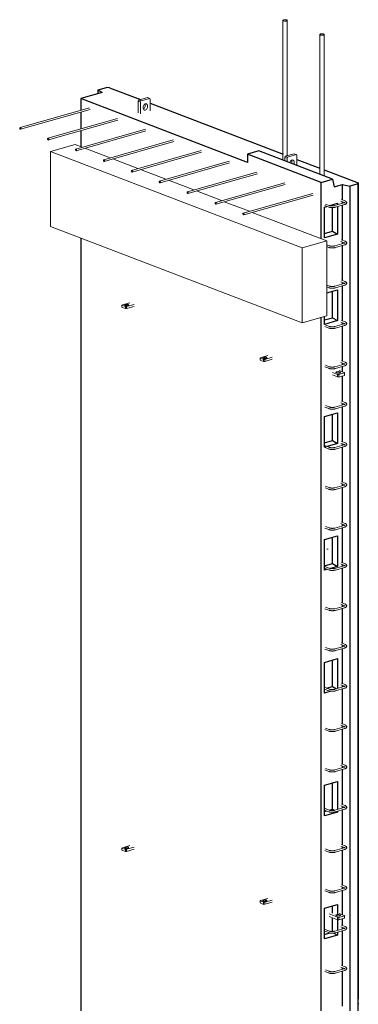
# Model space of a CAD drawing. Header units: millimetres. Extents: x -6666 to 6873, y 1067 to 19439.
# Drawn here: x 910 to 2469, y 8432 to 12969 of the extents above; entities that cross this region are included whole.
import ezdxf

# ---------------------------------------------------------------- set-up
doc = ezdxf.new("R2010")
doc.units = ezdxf.units.MM
for name, color, linetype, lineweight in [('A-GENM', 13, 'Continuous', 18), ('A-WALL', 113, 'Continuous', 25), ('S-BEAM', 12, 'Continuous', 18), ('S-RBAR', 171, 'Continuous', 18)]:
    doc.layers.add(name, color=color, linetype=linetype, lineweight=lineweight)

# ---------------------------------------------------------------- blocks, each defined once
blk = doc.blocks.new('Rebar Bar - Part 776176355-V2-3D Ortho')
at = {"layer": 'S-RBAR'}
blk.add_polyline3d([(10774.1, 10528.5, 0), (10775.4, 10528.7, 0), (10776.7, 10529, 0), (10777.9, 10529.3, 0), (10779.1, 10529.6, 0), (10779.4, 10529.7, 0)], dxfattribs=at)
blk = doc.blocks.new('RR spread anchor face based - RR-SA-2_5-150-1726819-3D Ortho')
at = {"layer": 'A-GENM'}
for p, q in [((9866.5, 11664.6), (9832.4, 11654.9)), ((9832.4, 11654.9), (9830.2, 11653.2)), ((9830.2, 11653.2), (9846.5, 11647)), ((9830.2, 11653.2), (9830.2, 11643.8)), ((9846.5, 11637.5), (9830.2, 11643.8)), ((9845.6, 11655.2), (9850.1, 11656.5)), ((9846.5, 11647), (9852, 11647.4)), ((9846.5, 11647), (9846.5, 11637.5)), ((9852, 11638), (9846.5, 11637.5)), ((9852, 11647.4), (9886.1, 11657.1)), ((9886.1, 11647.7), (9852, 11638)), ((9852, 11647.4), (9852, 11638)), ((9859.3, 11653), (9854.7, 11651.7))]:
    blk.add_line(p, q, dxfattribs=at)
for points in [[(9854.7, 11651.7, 0), (9853.2, 11651.4, 0), (9851.4, 11651.2, 0), (9849.6, 11651.1, 0), (9847.8, 11651.3, 0), (9846.2, 11651.5, 0), (9844.8, 11651.9, 0), (9843.8, 11652.4, 0), (9843.3, 11653, 0), (9843.2, 11653.6, 0), (9843.5, 11654.2, 0), (9844.4, 11654.7, 0), (9845.6, 11655.2, 0)], [(9850.1, 11656.5, 0), (9851.6, 11656.8, 0), (9853.4, 11657, 0), (9855.2, 11657, 0), (9857, 11656.9, 0), (9858.6, 11656.6, 0), (9860, 11656.2, 0), (9861, 11655.7, 0), (9861.6, 11655.2, 0)], [(9861.7, 11654.6, 0), (9861.3, 11654, 0), (9860.5, 11653.4, 0), (9859.3, 11653, 0)]]:
    blk.add_polyline3d(points, dxfattribs=at)
blk = doc.blocks.new('Rebar Bar - Part 3166313199-431004-3D Ortho')
at = {"layer": 'S-RBAR'}
for p, q in [((10837.8, 12132.8), (10855, 12126.2)), ((10857.8, 12133.7), (10840.7, 12140.2))]:
    blk.add_line(p, q, dxfattribs=at)
blk = doc.blocks.new('Rebar Bar - Part 2227165887-431004-3D Ortho')
at = {"layer": 'S-RBAR'}
for points in [[(10857.5, 12126.4, 0), (10857.4, 12126.4, 0), (10857.4, 12126.4, 0), (10857.3, 12126.3, 0), (10857.2, 12126.2, 0), (10857, 12126.1, 0), (10856.8, 12125.9, 0), (10856.5, 12125.8, 0), (10856.3, 12125.6, 0), (10855.9, 12125.5, 0), (10855.6, 12125.3, 0), (10855.2, 12125.1, 0), (10854.8, 12125, 0), (10854.3, 12124.8, 0), (10853.8, 12124.7, 0), (10853.3, 12124.5, 0), (10853.2, 12124.5, 0)], [(10856.3, 12125.6, 0), (10855.9, 12125.8, 0), (10855.6, 12125.9, 0), (10855.2, 12126.1, 0), (10855, 12126.2, 0)], [(10857.8, 12133.7, 0), (10858.5, 12133.4, 0), (10859, 12133.2, 0), (10859.6, 12132.9, 0), (10860.2, 12132.6, 0), (10860.7, 12132.3, 0), (10861.2, 12132, 0), (10861.8, 12131.6, 0), (10862.2, 12131.3, 0), (10862.7, 12130.9, 0), (10863.2, 12130.4, 0), (10863.6, 12130, 0), (10864, 12129.5, 0), (10864.3, 12128.9, 0), (10864.7, 12128.3, 0), (10864.9, 12127.6, 0), (10865.1, 12126.9, 0), (10865.2, 12126.2, 0), (10865.2, 12125.5, 0), (10865.2, 12124.7, 0), (10865, 12124, 0), (10864.8, 12123.3, 0), (10864.5, 12122.7, 0), (10864.2, 12122.1, 0), (10863.8, 12121.6, 0), (10863.4, 12121.1, 0), (10863, 12120.6, 0), (10862.5, 12120.2, 0), (10862, 12119.8, 0), (10861.5, 12119.5, 0), (10861, 12119.1, 0), (10860.5, 12118.8, 0), (10859.9, 12118.5, 0), (10859.4, 12118.2, 0), (10858.8, 12118, 0), (10858.2, 12117.7, 0), (10857.6, 12117.5, 0), (10856.9, 12117.2, 0), (10856.3, 12117, 0), (10855.6, 12116.8, 0), (10855.4, 12116.8, 0)], [(10857.4, 12124.8, 0), (10857.4, 12124.9, 0), (10857.3, 12125, 0), (10857.2, 12125.1, 0), (10857, 12125.2, 0), (10856.8, 12125.3, 0)]]:
    blk.add_polyline3d(points, dxfattribs=at)
blk = doc.blocks.new('Rebar Bar - Part 3195156606-431004-3D Ortho')
at = {"layer": 'S-RBAR'}
for p, q in [((10853.2, 12124.5), (10810.8, 12112.4)), ((10813, 12104.7), (10855.4, 12116.8))]:
    blk.add_line(p, q, dxfattribs=at)
blk = doc.blocks.new('Rebar Bar - Part 2227165887-V4-3D Ortho')
at = {"layer": 'S-RBAR'}
for points in [[(10782.2, 12105.5, 0), (10782.9, 12105.3, 0), (10783.5, 12105.1, 0), (10784.2, 12104.9, 0), (10784.9, 12104.7, 0), (10785.6, 12104.5, 0), (10786.3, 12104.3, 0), (10787, 12104.1, 0), (10787.8, 12104, 0), (10788.5, 12103.8, 0), (10789.3, 12103.7, 0), (10790.1, 12103.6, 0), (10790.9, 12103.5, 0), (10791.7, 12103.4, 0), (10792.5, 12103.3, 0), (10793.3, 12103.2, 0), (10794.2, 12103.1, 0), (10795, 12103.1, 0), (10795.8, 12103, 0), (10796.7, 12103, 0), (10797.5, 12103, 0), (10798.4, 12103, 0), (10799.2, 12103, 0), (10800.1, 12103, 0), (10801, 12103, 0), (10801.8, 12103, 0), (10802.6, 12103.1, 0), (10803.5, 12103.1, 0), (10804.3, 12103.2, 0), (10805.1, 12103.3, 0), (10806, 12103.4, 0), (10806.8, 12103.5, 0), (10807.6, 12103.6, 0), (10808.3, 12103.7, 0), (10809.1, 12103.8, 0), (10809.9, 12104, 0), (10810.6, 12104.1, 0), (10811.4, 12104.3, 0), (10812.1, 12104.5, 0), (10812.8, 12104.7, 0), (10813, 12104.7, 0)], [(10785.1, 12113, 0), (10785.5, 12112.8, 0), (10786, 12112.7, 0), (10786.5, 12112.5, 0), (10787, 12112.4, 0), (10787.6, 12112.2, 0), (10788.1, 12112.1, 0), (10788.7, 12112, 0), (10789.3, 12111.8, 0), (10789.9, 12111.7, 0), (10790.6, 12111.6, 0), (10791.2, 12111.5, 0), (10791.9, 12111.4, 0), (10792.6, 12111.3, 0), (10793.3, 12111.2, 0), (10794, 12111.2, 0), (10794.8, 12111.1, 0), (10795.5, 12111.1, 0), (10796.2, 12111, 0), (10797, 12111, 0), (10797.7, 12111, 0), (10798.4, 12111, 0), (10799.2, 12111, 0), (10799.9, 12111, 0), (10800.7, 12111, 0), (10801.4, 12111, 0), (10802.2, 12111.1, 0), (10802.9, 12111.1, 0), (10803.6, 12111.2, 0), (10804.3, 12111.2, 0), (10805, 12111.3, 0), (10805.7, 12111.4, 0), (10806.4, 12111.5, 0), (10807.1, 12111.6, 0), (10807.7, 12111.7, 0), (10808.3, 12111.8, 0), (10808.9, 12112, 0), (10809.5, 12112.1, 0), (10810.1, 12112.2, 0), (10810.6, 12112.4, 0), (10810.8, 12112.4, 0)]]:
    blk.add_polyline3d(points, dxfattribs=at)
blk = doc.blocks.new('Rebar Bar - Part 3131074535-431004-3D Ortho')
at = {"layer": 'S-RBAR'}
for p, q in [((10785.1, 12113), (10767.9, 12119.6)), ((10765.1, 12112.1), (10782.2, 12105.5))]:
    blk.add_line(p, q, dxfattribs=at)
blk = doc.blocks.new('Rebar Bar - Part 3131074535-V5-3D Ortho')
at = {"layer": 'S-RBAR'}
for p, q in [((10785.1, 11927.2), (10773.6, 11931.7)), ((10773.6, 11923.1), (10782.2, 11919.8))]:
    blk.add_line(p, q, dxfattribs=at)
blk = doc.blocks.new('Rebar Bar - Part 3131074535-V6-3D Ortho')
at = {"layer": 'S-RBAR'}
for p, q in [((10785.1, 10998.4), (10762.6, 11007)), ((10765.1, 10997.5), (10782.2, 10991))]:
    blk.add_line(p, q, dxfattribs=at)
blk = doc.blocks.new('Rebar Bar - Part 3131074535-V7-3D Ortho')
at = {"layer": 'S-RBAR'}
for p, q in [((10765.5, 10811.6), (10782.2, 10805.2)), ((10785.1, 10812.7), (10767.9, 10819.3))]:
    blk.add_line(p, q, dxfattribs=at)
blk = doc.blocks.new('Rebar Bar - Part 3131074535-V8-3D Ortho')
at = {"layer": 'S-RBAR'}
for p, q in [((10762.5, 10441.2), (10782.2, 10433.7)), ((10785.1, 10441.2), (10762.6, 10449.8))]:
    blk.add_line(p, q, dxfattribs=at)
blk = doc.blocks.new('Rebar Bar - Part 3166313199-V9-3D Ortho')
at = {"layer": 'S-RBAR'}
for p, q in [((10837.8, 10089.4), (10855, 10082.8)), ((10857.8, 10090.3), (10841.1, 10096.7))]:
    blk.add_line(p, q, dxfattribs=at)
blk = doc.blocks.new('Rebar Bar - Part 3131074535-V10-3D Ortho')
at = {"layer": 'S-RBAR'}
for p, q in [((10785.1, 9883.9), (10762.7, 9892.5)), ((10762.6, 9883.9), (10782.2, 9876.4))]:
    blk.add_line(p, q, dxfattribs=at)
blk = doc.blocks.new('Rebar Bar - Part 3131074535-V11-3D Ortho')
at = {"layer": 'S-RBAR'}
for p, q in [((10785.1, 9326.6), (10762.6, 9335.2)), ((10762.6, 9326.6), (10782.2, 9319.1))]:
    blk.add_line(p, q, dxfattribs=at)
blk = doc.blocks.new('Rebar Bar - Part 813205917-431004-3D Ortho')
at = {"layer": 'S-RBAR'}
for p, q in [((10741.5, 12900.7), (10741.5, 12257)), ((10761.5, 12249.3), (10761.5, 12900.7))]:
    blk.add_line(p, q, dxfattribs=at)
for points in [[(10744.9, 12903.2, 0), (10743.2, 12902.6, 0), (10742, 12901.8, 0), (10741.5, 12901, 0), (10741.6, 12900.1, 0), (10742.4, 12899.3, 0), (10743.9, 12898.6, 0), (10745.8, 12898, 0), (10748.2, 12897.6, 0), (10750.7, 12897.4, 0), (10753.3, 12897.5, 0), (10755.8, 12897.8, 0), (10758, 12898.2, 0)], [(10758, 12898.2, 0), (10759.7, 12898.9, 0), (10760.9, 12899.6, 0), (10761.4, 12900.5, 0), (10761.3, 12901.4, 0), (10760.5, 12902.2, 0), (10759, 12902.9, 0), (10757.1, 12903.5, 0), (10754.7, 12903.9, 0), (10752.2, 12904, 0), (10749.6, 12904, 0), (10747.1, 12903.7, 0), (10744.9, 12903.2, 0)]]:
    blk.add_polyline3d(points, dxfattribs=at)
blk = doc.blocks.new('RR spread anchor face based - RR-SA-4_0-320-1726835-3D Ortho')
at = {"layer": 'A-GENM'}
for p, q in [((10853.7, 11343), (10830.8, 11351.8)), ((10831.4, 11346), (10834, 11345)), ((10800.5, 11343.1), (10823.3, 11334.4)), ((10823.3, 11323.1), (10800.5, 11331.8)), ((10820.4, 11341.1), (10817.8, 11342.1)), ((10823.3, 11334.4), (10828.5, 11333.7)), ((10823.3, 11323.1), (10823.3, 11334.4)), ((10828.5, 11322.4), (10823.3, 11323.1)), ((10828.5, 11333.7), (10855, 11341.2)), ((10828.5, 11333.7), (10828.5, 11322.4)), ((10855, 11329.9), (10828.5, 11322.4)), ((10855, 11341.2), (10853.7, 11343)), ((10855, 11341.2), (10855, 11329.9))]:
    blk.add_line(p, q, dxfattribs=at)
for points in [[(10817.8, 11342.1, 0), (10816.5, 11342.7, 0), (10815.8, 11343.5, 0), (10815.6, 11344.2, 0), (10816.1, 11345, 0), (10817.2, 11345.7, 0), (10818.7, 11346.3, 0), (10820.7, 11346.7, 0), (10822.9, 11346.9, 0), (10825.3, 11347, 0), (10827.6, 11346.8, 0), (10829.7, 11346.5, 0), (10831.4, 11346, 0)], [(10834, 11345, 0), (10835.3, 11344.3, 0), (10836, 11343.6, 0), (10836.2, 11343, 0)], [(10836.2, 11342.8, 0), (10835.7, 11342, 0), (10834.6, 11341.4, 0), (10833.1, 11340.8, 0), (10831.1, 11340.4, 0), (10828.9, 11340.1, 0), (10826.5, 11340.1, 0), (10824.2, 11340.2, 0), (10822.1, 11340.6, 0), (10820.4, 11341.1, 0)]]:
    blk.add_polyline3d(points, dxfattribs=at)
blk = doc.blocks.new('RR spread anchor face based - RR-SA-4_0-320-V16-3D Ortho')
at = {"layer": 'A-GENM'}
for p, q in [((10853.7, 8841.4), (10830.8, 8850.1)), ((10784.2, 8847.8), (10823.3, 8832.8)), ((10823.3, 8821.4), (10784.2, 8836.4)), ((10820.4, 8839.5), (10817.8, 8840.5)), ((10823.3, 8832.8), (10828.5, 8832.1)), ((10823.3, 8821.4), (10823.3, 8832.8)), ((10828.5, 8820.7), (10823.3, 8821.4)), ((10828.5, 8832.1), (10855, 8839.6)), ((10828.5, 8832.1), (10828.5, 8820.7)), ((10855, 8828.3), (10828.5, 8820.7)), ((10831.4, 8844.3), (10834, 8843.3)), ((10855, 8839.6), (10853.7, 8841.4)), ((10855, 8839.6), (10855, 8828.3))]:
    blk.add_line(p, q, dxfattribs=at)
for points in [[(10817.8, 8840.5, 0), (10816.5, 8841.1, 0), (10815.8, 8841.8, 0), (10815.6, 8842.6, 0), (10816.1, 8843.4, 0), (10817.2, 8844.1, 0), (10818.7, 8844.6, 0), (10820.7, 8845.1, 0), (10822.9, 8845.3, 0), (10825.3, 8845.4, 0), (10827.6, 8845.2, 0), (10829.7, 8844.9, 0), (10831.4, 8844.3, 0)], [(10836.2, 8841.2, 0), (10835.7, 8840.4, 0), (10834.6, 8839.7, 0), (10833.1, 8839.1, 0), (10831.1, 8838.7, 0), (10828.9, 8838.5, 0), (10826.5, 8838.4, 0), (10824.2, 8838.6, 0), (10822.1, 8838.9, 0), (10820.4, 8839.5, 0)], [(10834, 8843.3, 0), (10835.3, 8842.7, 0), (10836, 8842, 0), (10836.2, 8841.4, 0)]]:
    blk.add_polyline3d(points, dxfattribs=at)
blk = doc.blocks.new('Rebar Bar - Part 1982606284-431004-3D Ortho')
at = {"layer": 'S-RBAR'}
for p, q in [((9680.8, 12562.3), (9361.2, 12471.5)), ((9363.4, 12463.8), (9683.3, 12554.7))]:
    blk.add_line(p, q, dxfattribs=at)
for points in [[(9364.9, 12466.7, 0), (9364.8, 12467.7, 0), (9364.5, 12468.7, 0), (9364.1, 12469.6, 0), (9363.6, 12470.4, 0), (9362.9, 12471.1, 0), (9362.3, 12471.4, 0), (9361.6, 12471.6, 0), (9361, 12471.4, 0), (9360.4, 12471, 0), (9360, 12470.4, 0), (9359.7, 12469.6, 0), (9359.7, 12468.7, 0)], [(9359.7, 12468.7, 0), (9359.7, 12467.7, 0), (9360, 12466.6, 0), (9360.4, 12465.7, 0), (9361, 12464.9, 0), (9361.6, 12464.3, 0), (9362.3, 12463.9, 0), (9362.9, 12463.8, 0), (9363.6, 12463.9, 0), (9364.1, 12464.3, 0), (9364.5, 12464.9, 0), (9364.8, 12465.7, 0), (9364.9, 12466.7, 0)]]:
    blk.add_polyline3d(points, dxfattribs=at)
blk = doc.blocks.new('Rebar Bar - Part 1982606284-V18-3D Ortho')
at = {"layer": 'S-RBAR'}
for p, q in [((9809.6, 12513.2), (9489.6, 12422.3)), ((9491.8, 12414.6), (9811.8, 12505.5))]:
    blk.add_line(p, q, dxfattribs=at)
for points in [[(9493.3, 12417.5, 0), (9493.3, 12418.5, 0), (9493, 12419.5, 0), (9492.6, 12420.4, 0), (9492, 12421.2, 0), (9491.4, 12421.8, 0), (9490.7, 12422.2, 0), (9490.1, 12422.4, 0), (9489.4, 12422.2, 0), (9488.9, 12421.8, 0), (9488.5, 12421.2, 0), (9488.2, 12420.4, 0), (9488.1, 12419.5, 0)], [(9488.1, 12419.5, 0), (9488.2, 12418.4, 0), (9488.5, 12417.4, 0), (9488.9, 12416.5, 0), (9489.4, 12415.7, 0), (9490.1, 12415.1, 0), (9490.7, 12414.7, 0), (9491.4, 12414.5, 0), (9492, 12414.7, 0), (9492.6, 12415.1, 0), (9493, 12415.7, 0), (9493.3, 12416.5, 0), (9493.3, 12417.5, 0)]]:
    blk.add_polyline3d(points, dxfattribs=at)
blk = doc.blocks.new('Rebar Bar - Part 1982606284-V19-3D Ortho')
at = {"layer": 'S-RBAR'}
for p, q in [((10066.2, 12414.7), (9746.6, 12323.9)), ((9748.8, 12316.2), (10068.7, 12407.1))]:
    blk.add_line(p, q, dxfattribs=at)
for points in [[(9750.3, 12319, 0), (9750.2, 12320, 0), (9749.9, 12321, 0), (9749.5, 12322, 0), (9749, 12322.8, 0), (9748.4, 12323.4, 0), (9747.7, 12323.8, 0), (9747, 12323.9, 0), (9746.4, 12323.8, 0), (9745.8, 12323.4, 0), (9745.4, 12322.8, 0), (9745.2, 12322, 0), (9745.1, 12321, 0)], [(9745.1, 12321, 0), (9745.2, 12320, 0), (9745.4, 12319, 0), (9745.8, 12318.1, 0), (9746.4, 12317.2, 0), (9747, 12316.6, 0), (9747.7, 12316.2, 0), (9748.4, 12316.1, 0), (9749, 12316.2, 0), (9749.5, 12316.6, 0), (9749.9, 12317.3, 0), (9750.2, 12318.1, 0), (9750.3, 12319, 0)]]:
    blk.add_polyline3d(points, dxfattribs=at)
blk = doc.blocks.new('Rebar Bar - Part 1982606284-V20-3D Ortho')
at = {"layer": 'S-RBAR'}
for p, q in [((10451.6, 12267), (10132, 12176.2)), ((10134.2, 12168.5), (10454.2, 12259.4))]:
    blk.add_line(p, q, dxfattribs=at)
for points in [[(10135.7, 12171.4, 0), (10135.6, 12172.4, 0), (10135.4, 12173.4, 0), (10135, 12174.3, 0), (10134.4, 12175.1, 0), (10133.8, 12175.8, 0), (10133.1, 12176.1, 0), (10132.4, 12176.3, 0), (10131.8, 12176.1, 0), (10131.3, 12175.7, 0), (10130.8, 12175.1, 0), (10130.6, 12174.3, 0), (10130.5, 12173.4, 0)], [(10130.5, 12173.4, 0), (10130.6, 12172.4, 0), (10130.8, 12171.4, 0), (10131.3, 12170.4, 0), (10131.8, 12169.6, 0), (10132.4, 12169, 0), (10133.1, 12168.6, 0), (10133.8, 12168.5, 0), (10134.4, 12168.6, 0), (10135, 12169, 0), (10135.4, 12169.6, 0), (10135.6, 12170.4, 0), (10135.7, 12171.4, 0)]]:
    blk.add_polyline3d(points, dxfattribs=at)
blk = doc.blocks.new('Rebar Bar - Part 3145980499-431004-3D Ortho')
at = {"layer": 'S-RBAR'}
for p, q in [((10571.8, 12965.7), (10571.8, 12322)), ((10591.8, 12342.5), (10591.8, 12965.7))]:
    blk.add_line(p, q, dxfattribs=at)
for points in [[(10575.3, 12968.2, 0), (10573.5, 12967.6, 0), (10572.3, 12966.8, 0), (10571.8, 12966, 0), (10572, 12965.1, 0), (10572.8, 12964.3, 0), (10574.2, 12963.6, 0), (10576.2, 12963, 0), (10578.5, 12962.6, 0), (10581, 12962.4, 0), (10583.6, 12962.5, 0), (10586.1, 12962.8, 0), (10588.3, 12963.2, 0)], [(10588.3, 12963.2, 0), (10590, 12963.9, 0), (10591.2, 12964.6, 0), (10591.8, 12965.5, 0), (10591.6, 12966.3, 0), (10590.8, 12967.2, 0), (10589.4, 12967.9, 0), (10587.4, 12968.5, 0), (10585.1, 12968.8, 0), (10582.5, 12969, 0), (10579.9, 12969, 0), (10577.4, 12968.7, 0), (10575.3, 12968.2, 0)]]:
    blk.add_polyline3d(points, dxfattribs=at)
blk = doc.blocks.new('RR spread anchor face based - RR-SA-7_5-260-1726841-3D Ortho')
at = {"layer": 'A-GENM'}
for p, q in [((9904.6, 12593.2), (9906.5, 12598.4)), ((9904.6, 12539.8), (9904.6, 12593.2)), ((9915.1, 12589.2), (9904.6, 12593.2)), ((9906.5, 12598.4), (9948.2, 12610.3)), ((9906.5, 12598.4), (9917, 12594.4)), ((9917, 12594.4), (9915.1, 12589.2)), ((9915.1, 12589.2), (9915.1, 12535.8)), ((9958.6, 12606.3), (9917, 12594.4)), ((9937.2, 12571.8), (9937.2, 12575.5)), ((9947.6, 12571.5), (9947.6, 12567.8)), ((9948.2, 12610.3), (9958.6, 12606.3)), ((9960.5, 12602.1), (9958.6, 12606.3)), ((9960.5, 12548.7), (9960.5, 12602.1)), ((9927.9, 12562.2), (9927.9, 12565.9))]:
    blk.add_line(p, q, dxfattribs=at)
for points in [[(9927.9, 12565.9, 0), (9928.3, 12569.2, 0), (9929.3, 12572.4, 0), (9930.8, 12575.4, 0), (9932.9, 12578, 0), (9935.2, 12579.9, 0), (9937.8, 12581, 0), (9940.3, 12581.3, 0), (9942.7, 12580.8, 0), (9944.8, 12579.4, 0), (9946.3, 12577.3, 0), (9947.3, 12574.6, 0), (9947.6, 12571.5, 0)], [(9928.9, 12557.3, 0), (9929.9, 12557.8, 0), (9932.3, 12559.7, 0), (9934.3, 12562.3, 0), (9935.9, 12565.2, 0), (9936.9, 12568.5, 0), (9937.2, 12571.8, 0)], [(9937.2, 12575.5, 0), (9936.9, 12578.6, 0), (9936.3, 12580.4, 0)], [(9932.9, 12552.9, 0), (9930.8, 12554.3, 0), (9929.3, 12556.4, 0), (9928.3, 12559.1, 0), (9927.9, 12562.2, 0)], [(9947.6, 12567.8, 0), (9947.3, 12564.5, 0), (9946.3, 12561.2, 0), (9944.8, 12558.3, 0), (9942.7, 12555.7, 0), (9940.3, 12553.8, 0), (9937.8, 12552.7, 0), (9935.2, 12552.4, 0), (9933.1, 12552.8, 0)]]:
    blk.add_polyline3d(points, dxfattribs=at)
blk = doc.blocks.new('RR spread anchor face based - RR-SA-7_5-260-V21-3D Ortho')
at = {"layer": 'A-GENM'}
for p, q in [((10581.9, 12339.7), (10623.6, 12351.5)), ((10634, 12347.5), (10592.4, 12335.7)), ((10623.6, 12351.5), (10634, 12347.5)), ((10635.9, 12343.4), (10634, 12347.5)), ((10635.9, 12297.4), (10635.9, 12343.4)), ((10580, 12334.4), (10581.9, 12339.7)), ((10580, 12318.8), (10580, 12334.4)), ((10590.5, 12330.4), (10580, 12334.4)), ((10581.9, 12339.7), (10592.4, 12335.7)), ((10592.4, 12335.7), (10590.5, 12330.4)), ((10590.5, 12330.4), (10590.5, 12314.8)), ((10612.6, 12313), (10612.6, 12316.8)), ((10623.1, 12312.8), (10623.1, 12309))]:
    blk.add_line(p, q, dxfattribs=at)
for points in [[(10603.6, 12309.8, 0), (10603.7, 12310.5, 0), (10604.7, 12313.7, 0), (10606.2, 12316.7, 0), (10608.3, 12319.2, 0), (10610.7, 12321.1, 0), (10613.2, 12322.3, 0), (10615.8, 12322.6, 0), (10618.1, 12322, 0), (10620.2, 12320.7, 0), (10621.7, 12318.6, 0), (10622.7, 12315.9, 0), (10623.1, 12312.8, 0)], [(10611.4, 12306.8, 0), (10612.3, 12309.8, 0), (10612.6, 12313, 0)], [(10612.6, 12316.8, 0), (10612.3, 12319.9, 0), (10611.7, 12321.6, 0)], [(10623.1, 12309, 0), (10622.7, 12305.8, 0), (10621.8, 12302.8, 0)]]:
    blk.add_polyline3d(points, dxfattribs=at)

msp = doc.modelspace()

# ---------------------------------------------------------------- linework, layer by layer
at = {"layer": 'A-WALL'}
for p, q in [((1290.55507, 12633.17326), (1192.05039, 12605.18532)), ((1272.02955, 12645.32558), (1309.91401, 12656.08962)), ((1272.02955, 12627.90964), (1272.02955, 12645.32558)), ((1272.02955, 12645.32558), (1290.55507, 12633.17326)), ((1324.02063, 12655.7426), (1309.91401, 12656.08962)), ((1324.02063, 12655.7426), (1466.62861, 12601.11268)), ((1958.8203, 12311.45296), (1192.05039, 12605.18532)), ((1192.05039, 12605.18532), (1192.05039, 12551.06317)), ((1511.22358, 12584.02934), (2122.65369, 12349.80418)), ((1192.05039, 12542.90631), (1192.05039, 12465.3441)), ((1192.05039, 12457.10502), (1192.05039, 12383.34272)), ((2011.95196, 12364.30959), (1958.8203, 12349.2134)), ((2298.15678, 12219.2212), (1958.8203, 12349.2134)), ((1958.8203, 12349.2134), (1958.8203, 12311.45296)), ((2351.28844, 12234.3174), (2011.95196, 12364.30959)), ((2186.63368, 12325.29488), (2292.17458, 12284.86453)), ((2312.07658, 12277.24051), (2469.27786, 12217.02023)), ((2298.15678, 12219.2212), (2351.28844, 12234.3174)), ((2298.15678, 11959.61816), (2298.15678, 12219.2212)), ((2351.28844, 12234.3174), (2358.86572, 12198.70987)), ((2358.86572, 12198.70987), (2396.66146, 12209.4487)), ((2396.66146, 12209.4487), (2430.34155, 12201.60222)), ((2396.66146, 12137.98001), (2396.66146, 12209.4487)), ((2468.22601, 12212.36626), (2430.34155, 12201.60222)), ((2468.22601, 12212.36626), (2469.27786, 12217.02023)), ((2468.22601, 8455.20216), (2468.22601, 12212.36626)), ((2469.27786, 12217.02023), (2469.27786, 8469.29624)), ((2430.34155, 12201.60222), (2430.34155, 3653.5819)), ((2337.87332, 12112.5044), (2373.92961, 12122.749)), ((2350.03807, 12110.98039), (2350.03807, 12115.96075)), ((2373.92961, 12122.749), (2373.92961, 12115.8029)), ((2396.66146, 12122.35161), (2396.66146, 12129.20893)), ((2313.31134, 12105.52566), (2324.58543, 12108.72894)), ((2313.31134, 11963.92399), (2313.31134, 12105.52566)), ((2350.03807, 11994.68416), (2350.03807, 12103.1699)), ((2373.92961, 12107.7098), (2373.92961, 11981.14734)), ((2396.66146, 11952.21961), (2396.66146, 12113.77345)), ((2373.92961, 11981.14734), (2313.31134, 11963.92399)), ((2313.49774, 11984.30203), (2350.03807, 11994.68416)), ((2350.03807, 11994.68416), (2373.92961, 11981.14734)), ((1192.05039, 11962.94459), (1192.05039, 4057.165)), ((2396.66146, 11936.5912), (2396.66146, 11943.44853)), ((2396.66146, 11766.45921), (2396.66146, 11928.35212)), ((2396.66146, 11750.8308), (2396.66146, 11757.68813)), ((2324.25958, 11709.79168), (2373.92961, 11723.90432)), ((2350.03807, 11595.83948), (2350.03807, 11717.11607)), ((2373.92961, 11723.90432), (2373.92961, 11582.30266)), ((2396.66146, 11580.6988), (2396.66146, 11742.59172)), ((2298.15678, 3633.44044), (2298.15678, 11597.63817)), ((2313.31134, 11565.07931), (2313.31134, 11601.94401)), ((2313.31134, 11585.40438), (2350.03807, 11595.83948)), ((2373.92961, 11582.30266), (2313.31134, 11565.07931)), ((2350.03807, 11595.83948), (2373.92961, 11582.30266)), ((2396.66146, 11565.0704), (2396.66146, 11571.92773)), ((2396.66146, 11394.9384), (2396.66146, 11556.83132)), ((2396.66146, 11379.31), (2396.66146, 11386.16733)), ((2396.66146, 11345.95147), (2396.66146, 11371.07091)), ((2396.66146, 11209.178), (2396.66146, 11327.31861)), ((2396.66146, 11193.5496), (2396.66146, 11200.40692)), ((2396.66146, 11023.4176), (2396.66146, 11185.31051)), ((2313.31134, 11140.27433), (2373.92961, 11157.49768)), ((2313.31134, 10998.67266), (2313.31134, 11140.27433)), ((2350.03807, 11029.43283), (2350.03807, 11150.70942)), ((2373.92961, 11157.49768), (2373.92961, 11015.89601)), ((2313.31134, 11018.99774), (2350.03807, 11029.43283)), ((2350.03807, 11029.43283), (2373.92961, 11015.89601)), ((2321.97302, 11001.13369), (2313.31134, 10998.67266)), ((2373.92961, 11015.89601), (2325.69021, 11002.18985)), ((2396.66146, 11007.78919), (2396.66146, 11014.64652)), ((2396.66146, 10837.1585), (2396.66146, 10999.55011)), ((2396.66146, 10822.02879), (2396.66146, 10828.88612)), ((2396.66146, 10651.89679), (2396.66146, 10813.78971)), ((2396.66146, 10636.26839), (2396.66146, 10643.12572)), ((2396.66146, 10466.13639), (2396.66146, 10628.0293)), ((2313.31134, 10573.86768), (2373.92961, 10591.09103)), ((2313.31134, 10432.26602), (2313.31134, 10573.86768)), ((2350.03807, 10463.02618), (2350.03807, 10584.30277)), ((2373.92961, 10591.09103), (2373.92961, 10449.48937)), ((2313.31134, 10452.59109), (2350.03807, 10463.02618)), ((2373.92961, 10449.48937), (2340.89917, 10440.10449)), ((2350.03807, 10463.02618), (2373.92961, 10449.48937)), ((2396.66146, 10450.50799), (2396.66146, 10457.36531)), ((2396.66146, 10280.37599), (2396.66146, 10442.2689)), ((2326.70562, 10436.07171), (2313.31134, 10432.26602)), ((2396.66146, 10264.74758), (2396.66146, 10271.60491)), ((2396.66146, 10094.61558), (2396.66146, 10256.5085)), ((2396.66146, 10078.98718), (2396.66146, 10085.84451)), ((2396.66146, 9908.85518), (2396.66146, 10070.7481)), ((2313.31134, 10007.46103), (2373.92961, 10024.68438)), ((2313.31134, 9865.85937), (2313.31134, 10007.46103)), ((2350.03807, 9896.61954), (2350.03807, 10017.89613)), ((2373.92961, 10024.68438), (2373.92961, 9886.67807)), ((2322.74705, 9888.86539), (2350.03807, 9896.61954)), ((2350.03807, 9896.61954), (2369.66592, 9885.4985)), ((2396.66146, 9893.22678), (2396.66146, 9900.08411)), ((2343.2018, 9874.35209), (2313.31134, 9865.85937)), ((2396.66146, 9723.09478), (2396.66146, 9884.98769)), ((2396.66146, 9707.46638), (2396.66146, 9714.3237)), ((2396.66146, 9537.33438), (2396.66146, 9699.22729)), ((2396.66146, 9521.70597), (2396.66146, 9528.5633)), ((2396.66146, 9351.57397), (2396.66146, 9513.46689)), ((2313.31134, 9441.05438), (2373.92961, 9458.27773)), ((2313.31134, 9299.45272), (2313.31134, 9441.05438)), ((2350.03807, 9330.21289), (2350.03807, 9451.48948)), ((2373.92961, 9458.27773), (2373.92961, 9329.39687)), ((2313.31134, 9319.77779), (2323.59995, 9322.70108)), ((2373.92961, 9316.67607), (2313.31134, 9299.45272)), ((2336.59169, 9326.39239), (2350.03807, 9330.21289)), ((2350.03807, 9330.21289), (2358.38783, 9325.48196)), ((2368.52528, 9319.73813), (2373.92961, 9316.67607)), ((2373.92961, 9321.30376), (2373.92961, 9316.67607)), ((2396.66146, 9335.94557), (2396.66146, 9342.8029)), ((2396.66146, 9165.81357), (2396.66146, 9327.70649)), ((2396.66146, 9150.18517), (2396.66146, 9157.0425)), ((2396.66146, 8980.05317), (2396.66146, 9141.94609)), ((2396.66146, 8964.42477), (2396.66146, 8971.28209)), ((2396.66146, 8844.32211), (2396.66146, 8956.18568)), ((2313.31134, 8874.64774), (2373.92961, 8891.87109)), ((2313.31134, 8733.04607), (2313.31134, 8874.64774)), ((2350.03807, 8852.07128), (2350.03807, 8885.08283)), ((2373.92961, 8891.87109), (2373.92961, 8847.97457)), ((2350.03807, 8767.29315), (2350.03807, 8830.63193)), ((2373.92961, 8821.47962), (2373.92961, 8772.11566)), ((2396.66146, 8794.01662), (2396.66146, 8825.68925)), ((2313.2231, 8753.34607), (2338.3232, 8760.47772)), ((2356.9729, 8759.877), (2373.92961, 8750.26942)), ((2373.92961, 8764.02255), (2373.92961, 8750.26942)), ((2396.66146, 8778.66436), (2396.66146, 8785.52169)), ((2396.66146, 8608.53237), (2396.66146, 8770.42528)), ((2373.92961, 8750.26942), (2313.31134, 8733.04607)), ((2396.66146, 8592.90396), (2396.66146, 8599.76129)), ((2396.66146, 8422.77196), (2396.66146, 8584.66488)), ((2469.27786, 8469.29624), (2468.22619, 8455.20216)), ((2468.22796, 8436.3225), (2468.22796, 8455.20272)), ((2468.22601, 3664.34594), (2468.22601, 8436.32194)), ((2468.22642, 8436.3225), (2469.27786, 8431.5358))]:
    msp.add_line(p, q, dxfattribs=at)
at = {"layer": 'S-BEAM'}
for p, q in [((1165.94758, 12393.34212), (1052.28833, 12361.04834)), ((1165.94758, 12393.34212), (1197.65482, 12381.19579)), ((2210.60033, 11917.32498), (1052.28833, 12361.04834)), ((1052.28833, 12361.04834), (1052.28833, 12016.4843)), ((1209.97106, 12376.47771), (1326.12957, 12331.97999)), ((1338.44581, 12327.26191), (1454.60431, 12282.7642)), ((1466.92055, 12278.04612), (1583.07906, 12233.5484)), ((1595.3953, 12228.83032), (1711.5538, 12184.33261)), ((1723.87005, 12179.61453), (1840.02855, 12135.11681)), ((1852.34479, 12130.39873), (1968.5033, 12085.90101)), ((1980.81954, 12081.18294), (2324.25958, 11949.61876)), ((1052.28833, 12016.4843), (2210.60033, 11572.76093)), ((2210.60033, 11917.32498), (2324.25958, 11949.61876)), ((2324.25958, 11949.61876), (2324.25958, 11605.05471)), ((2210.60033, 11572.76093), (2210.60033, 11917.32498)), ((2324.25958, 11605.05471), (2210.60033, 11572.76093))]:
    msp.add_line(p, q, dxfattribs=at)

# ---------------------------------------------------------------- block references
at = {"layer": 'A-GENM'}
for name, p in [('RR spread anchor face based - RR-SA-7_5-260-1726841-3D Ortho', (-8449.30337, 0)), ('RR spread anchor face based - RR-SA-7_5-260-V21-3D Ortho', (-8449.30337, 0)), ('RR spread anchor face based - RR-SA-2_5-150-1726819-3D Ortho', (-8449.30337, 0)), ('RR spread anchor face based - RR-SA-2_5-150-1726819-3D Ortho', (-7813.04749, -243.73537)), ('RR spread anchor face based - RR-SA-4_0-320-1726835-3D Ortho', (-8449.30337, 0)), ('RR spread anchor face based - RR-SA-2_5-150-1726819-3D Ortho', (-8449.30337, -2501.62936)), ('RR spread anchor face based - RR-SA-2_5-150-1726819-3D Ortho', (-7813.04749, -2745.36473)), ('RR spread anchor face based - RR-SA-4_0-320-V16-3D Ortho', (-8449.30337, 0))]:
    msp.add_blockref(name, p, dxfattribs=at)
at = {"layer": 'S-RBAR'}
for name, p in [('Rebar Bar - Part 3145980499-431004-3D Ortho', (-8449.30337, 0)), ('Rebar Bar - Part 813205917-431004-3D Ortho', (-8449.30337, 0)), ('Rebar Bar - Part 1982606284-431004-3D Ortho', (-8449.30337, 0)), ('Rebar Bar - Part 1982606284-V18-3D Ortho', (-8449.30337, 0)), ('Rebar Bar - Part 1982606284-V18-3D Ortho', (-8320.82863, -49.2158)), ('Rebar Bar - Part 1982606284-V19-3D Ortho', (-8449.30337, 0)), ('Rebar Bar - Part 1982606284-V18-3D Ortho', (-8063.87913, -147.64739)), ('Rebar Bar - Part 1982606284-V18-3D Ortho', (-7935.40439, -196.86318)), ('Rebar Bar - Part 1982606284-V20-3D Ortho', (-8449.30337, 0)), ('Rebar Bar - Part 1982606284-V18-3D Ortho', (-7678.4549, -295.29477)), ('Rebar Bar - Part 1982606284-V18-3D Ortho', (-7549.98015, -344.51057)), ('Rebar Bar - Part 3131074535-431004-3D Ortho', (-8449.30337, 0)), ('Rebar Bar - Part 3195156606-431004-3D Ortho', (-8449.30337, 0)), ('Rebar Bar - Part 3166313199-431004-3D Ortho', (-8449.30337, 0)), ('Rebar Bar - Part 2227165887-431004-3D Ortho', (-8449.30337, 0)), ('Rebar Bar - Part 2227165887-V4-3D Ortho', (-8449.30337, 0)), ('Rebar Bar - Part 3195156606-431004-3D Ortho', (-8449.30337, -185.7604)), ('Rebar Bar - Part 3166313199-431004-3D Ortho', (-8449.30337, -185.7604)), ('Rebar Bar - Part 2227165887-431004-3D Ortho', (-8449.30337, -185.7604)), ('Rebar Bar - Part 3131074535-V5-3D Ortho', (-8449.30337, 0)), ('Rebar Bar - Part 2227165887-V4-3D Ortho', (-8449.30337, -185.7604)), ('Rebar Bar - Part 3195156606-431004-3D Ortho', (-8449.30337, -371.5208)), ('Rebar Bar - Part 3166313199-431004-3D Ortho', (-8449.30337, -371.5208)), ('Rebar Bar - Part 2227165887-431004-3D Ortho', (-8449.30337, -371.5208)), ('Rebar Bar - Part 3131074535-V5-3D Ortho', (-8449.30337, -185.7604)), ('Rebar Bar - Part 2227165887-V4-3D Ortho', (-8449.30337, -371.5208)), ('Rebar Bar - Part 3166313199-431004-3D Ortho', (-8449.30337, -557.28121)), ('Rebar Bar - Part 2227165887-431004-3D Ortho', (-8449.30337, -557.28121)), ('Rebar Bar - Part 3131074535-431004-3D Ortho', (-8449.30337, -557.28121)), ('Rebar Bar - Part 2227165887-V4-3D Ortho', (-8449.30337, -557.28121)), ('Rebar Bar - Part 3195156606-431004-3D Ortho', (-8449.30337, -557.28121)), ('Rebar Bar - Part 3166313199-431004-3D Ortho', (-8449.30337, -743.04161)), ('Rebar Bar - Part 2227165887-431004-3D Ortho', (-8449.30337, -743.04161)), ('Rebar Bar - Part 3131074535-431004-3D Ortho', (-8449.30337, -743.04161)), ('Rebar Bar - Part 2227165887-V4-3D Ortho', (-8449.30337, -743.04161)), ('Rebar Bar - Part 3195156606-431004-3D Ortho', (-8449.30337, -743.04161)), ('Rebar Bar - Part 3166313199-431004-3D Ortho', (-8449.30337, -928.80201)), ('Rebar Bar - Part 3131074535-431004-3D Ortho', (-8449.30337, -928.80201)), ('Rebar Bar - Part 2227165887-V4-3D Ortho', (-8449.30337, -928.80201)), ('Rebar Bar - Part 3195156606-431004-3D Ortho', (-8449.30337, -928.80201)), ('Rebar Bar - Part 2227165887-431004-3D Ortho', (-8449.30337, -928.80201)), ('Rebar Bar - Part 3131074535-V6-3D Ortho', (-8449.30337, 0)), ('Rebar Bar - Part 2227165887-V4-3D Ortho', (-8449.30337, -1114.56241)), ('Rebar Bar - Part 3195156606-431004-3D Ortho', (-8449.30337, -1114.56241)), ('Rebar Bar - Part 3166313199-431004-3D Ortho', (-8449.30337, -1114.56241)), ('Rebar Bar - Part 2227165887-431004-3D Ortho', (-8449.30337, -1114.56241)), ('Rebar Bar - Part 3131074535-V7-3D Ortho', (-8449.30337, 0)), ('Rebar Bar - Part 2227165887-V4-3D Ortho', (-8449.30337, -1300.32282)), ('Rebar Bar - Part 3195156606-431004-3D Ortho', (-8449.30337, -1300.32282)), ('Rebar Bar - Part 3166313199-431004-3D Ortho', (-8449.30337, -1300.32282)), ('Rebar Bar - Part 2227165887-431004-3D Ortho', (-8449.30337, -1300.32282)), ('Rebar Bar - Part 3131074535-431004-3D Ortho', (-8449.30337, -1486.08322)), ('Rebar Bar - Part 2227165887-V4-3D Ortho', (-8449.30337, -1486.08322)), ('Rebar Bar - Part 3195156606-431004-3D Ortho', (-8449.30337, -1486.08322)), ('Rebar Bar - Part 3166313199-431004-3D Ortho', (-8449.30337, -1486.08322)), ('Rebar Bar - Part 2227165887-431004-3D Ortho', (-8449.30337, -1486.08322)), ('Rebar Bar - Part 776176355-V2-3D Ortho', (-8449.30337, 0)), ('Rebar Bar - Part 3131074535-V8-3D Ortho', (-8449.30337, 0)), ('Rebar Bar - Part 2227165887-V4-3D Ortho', (-8449.30337, -1671.84362)), ('Rebar Bar - Part 3195156606-431004-3D Ortho', (-8449.30337, -1671.84362)), ('Rebar Bar - Part 3166313199-431004-3D Ortho', (-8449.30337, -1671.84362)), ('Rebar Bar - Part 2227165887-431004-3D Ortho', (-8449.30337, -1671.84362)), ('Rebar Bar - Part 3131074535-431004-3D Ortho', (-8449.30337, -1857.60402)), ('Rebar Bar - Part 2227165887-V4-3D Ortho', (-8449.30337, -1857.60402)), ('Rebar Bar - Part 3195156606-431004-3D Ortho', (-8449.30337, -1857.60402)), ('Rebar Bar - Part 3166313199-431004-3D Ortho', (-8449.30337, -1857.60402)), ('Rebar Bar - Part 2227165887-431004-3D Ortho', (-8449.30337, -1857.60402)), ('Rebar Bar - Part 3131074535-431004-3D Ortho', (-8449.30337, -2043.36443)), ('Rebar Bar - Part 3195156606-431004-3D Ortho', (-8449.30337, -2043.36443)), ('Rebar Bar - Part 3166313199-V9-3D Ortho', (-8449.30337, 0)), ('Rebar Bar - Part 2227165887-431004-3D Ortho', (-8449.30337, -2043.36443)), ('Rebar Bar - Part 2227165887-V4-3D Ortho', (-8449.30337, -2043.36443)), ('Rebar Bar - Part 3131074535-V10-3D Ortho', (-8449.30337, 0)), ('Rebar Bar - Part 3195156606-431004-3D Ortho', (-8449.30337, -2229.12483)), ('Rebar Bar - Part 3166313199-431004-3D Ortho', (-8449.30337, -2229.12483)), ('Rebar Bar - Part 2227165887-431004-3D Ortho', (-8449.30337, -2229.12483)), ('Rebar Bar - Part 2227165887-V4-3D Ortho', (-8449.30337, -2229.12483)), ('Rebar Bar - Part 3166313199-431004-3D Ortho', (-8449.30337, -2414.88523)), ('Rebar Bar - Part 2227165887-431004-3D Ortho', (-8449.30337, -2414.88523)), ('Rebar Bar - Part 3131074535-431004-3D Ortho', (-8449.30337, -2414.88523)), ('Rebar Bar - Part 2227165887-V4-3D Ortho', (-8449.30337, -2414.88523)), ('Rebar Bar - Part 3195156606-431004-3D Ortho', (-8449.30337, -2414.88523)), ('Rebar Bar - Part 3166313199-431004-3D Ortho', (-8449.30337, -2600.64563)), ('Rebar Bar - Part 2227165887-431004-3D Ortho', (-8449.30337, -2600.64563)), ('Rebar Bar - Part 3131074535-431004-3D Ortho', (-8449.30337, -2600.64563)), ('Rebar Bar - Part 2227165887-V4-3D Ortho', (-8449.30337, -2600.64563)), ('Rebar Bar - Part 3195156606-431004-3D Ortho', (-8449.30337, -2600.64563)), ('Rebar Bar - Part 3166313199-431004-3D Ortho', (-8449.30337, -2786.40604)), ('Rebar Bar - Part 2227165887-431004-3D Ortho', (-8449.30337, -2786.40604)), ('Rebar Bar - Part 3131074535-V11-3D Ortho', (-8449.30337, 0)), ('Rebar Bar - Part 2227165887-V4-3D Ortho', (-8449.30337, -2786.40604)), ('Rebar Bar - Part 3195156606-431004-3D Ortho', (-8449.30337, -2786.40604)), ('Rebar Bar - Part 3166313199-431004-3D Ortho', (-8449.30337, -2972.16644)), ('Rebar Bar - Part 3131074535-431004-3D Ortho', (-8449.30337, -2972.16644)), ('Rebar Bar - Part 2227165887-V4-3D Ortho', (-8449.30337, -2972.16644)), ('Rebar Bar - Part 3195156606-431004-3D Ortho', (-8449.30337, -2972.16644)), ('Rebar Bar - Part 2227165887-431004-3D Ortho', (-8449.30337, -2972.16644)), ('Rebar Bar - Part 3131074535-431004-3D Ortho', (-8449.30337, -3157.92684)), ('Rebar Bar - Part 2227165887-V4-3D Ortho', (-8449.30337, -3157.92684)), ('Rebar Bar - Part 3195156606-431004-3D Ortho', (-8449.30337, -3157.92684)), ('Rebar Bar - Part 3166313199-431004-3D Ortho', (-8449.30337, -3157.92684)), ('Rebar Bar - Part 2227165887-431004-3D Ortho', (-8449.30337, -3157.92684)), ('Rebar Bar - Part 3131074535-V11-3D Ortho', (-8449.30337, -557.28121)), ('Rebar Bar - Part 2227165887-V4-3D Ortho', (-8449.30337, -3343.68724)), ('Rebar Bar - Part 3195156606-431004-3D Ortho', (-8449.30337, -3343.68724)), ('Rebar Bar - Part 3166313199-431004-3D Ortho', (-8449.30337, -3343.68724)), ('Rebar Bar - Part 2227165887-431004-3D Ortho', (-8449.30337, -3343.68724)), ('Rebar Bar - Part 3131074535-431004-3D Ortho', (-8449.30337, -3529.44764)), ('Rebar Bar - Part 2227165887-V4-3D Ortho', (-8449.30337, -3529.44764)), ('Rebar Bar - Part 3195156606-431004-3D Ortho', (-8449.30337, -3529.44764)), ('Rebar Bar - Part 3166313199-431004-3D Ortho', (-8449.30337, -3529.44764)), ('Rebar Bar - Part 2227165887-431004-3D Ortho', (-8449.30337, -3529.44764))]:
    msp.add_blockref(name, p, dxfattribs=at)

doc.saveas('drawing.dxf')
